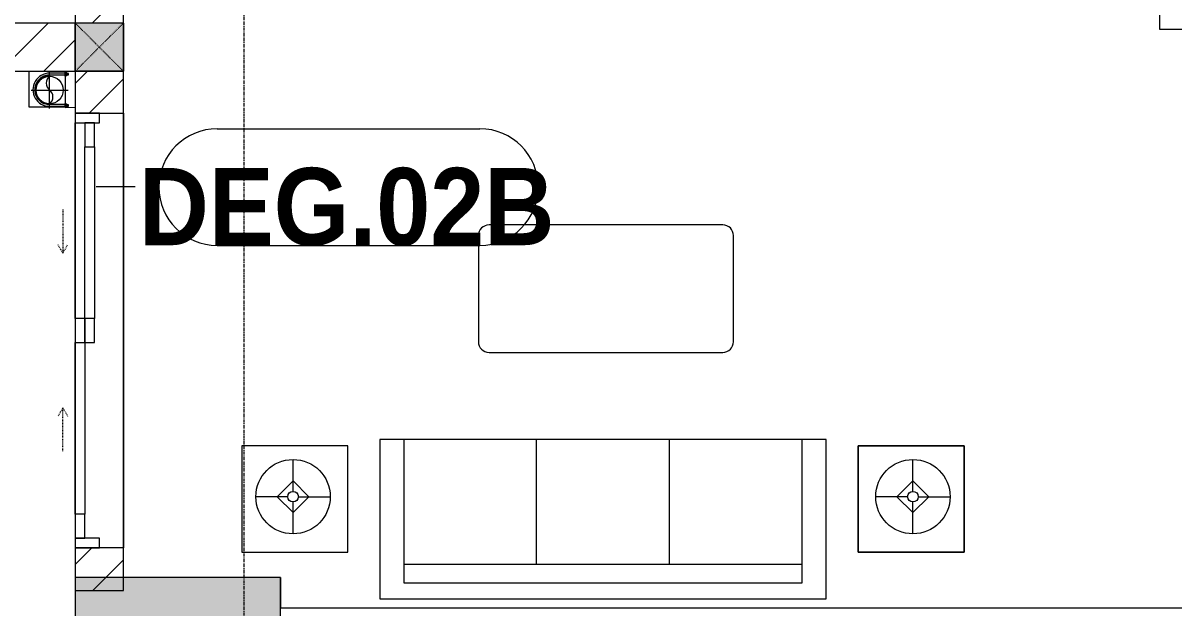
# Model space of a CAD drawing. Header units: millimetres. Extents: x 962 to 241049, y -15958 to 84407.
# Drawn here: x 170416 to 175181, y 61836 to 64259 of the extents above; entities that cross this region are included whole.
import ezdxf

# ---------------------------------------------------------------- set-up
doc = ezdxf.new("R2010")
doc.units = ezdxf.units.MM
for name, pattern in [('Dash', [6, 3, -3]), ('Grid Line', [22.225, 12.7, -3.175, 3.175, -3.175]), ('IMPORT-CENTER _3_', [10.16, 6.35, -1.27, 1.27, -1.27])]:
    doc.linetypes.add(name, pattern=pattern)
for name, color, linetype, lineweight in [('0-1', 7, 'Continuous', 5), ('A-DOOR', 31, 'Continuous', 9), ('A-DOOR-FRAM', 31, 'Continuous', 9), ('A-DOOR-HDLN', 31, 'Dash', 9), ('A-DOOR-IDEN', 31, 'Continuous', 9), ('A-FLOR-1', 250, 'Continuous', 9), ('A-FLOR-2', 9, 'Continuous', 9), ('A-WALL', 113, 'Continuous', 9), ('A-WALL-3', 113, 'Continuous', 18), ('A-WALL-PATT-2', 111, 'Continuous', 9), ('G-IMPT', 8, 'Continuous', 9), ('G-IMPT-2', 8, 'IMPORT-CENTER _3_', 9), ('I-FURN', 30, 'Continuous', 9), ('I-FURN-1', 254, 'Continuous', 9), ('M-EQPM', 50, 'Continuous', 9), ('S-COLS', 52, 'Continuous', 9), ('S-COLS-1', 52, 'Continuous', 5), ('S-COLS-2', 7, 'Continuous', 18), ('S-COLS-6', 52, 'Continuous', 18), ('S-COLS-7', 52, 'Dash', 9), ('S-COLS-HDLN', 52, 'Dash', 9), ('S-GRID-1', 1, 'Grid Line', 9)]:
    doc.layers.add(name, color=color, linetype=linetype, lineweight=lineweight)
doc.styles.add('Arial_B_5', font='arialbd_0.ttf', dxfattribs={"width": 0.9, "height": 320})
pattern_1 = [(45, (63179.03, 0), (-90.50967, 90.50967), [])]

# ---------------------------------------------------------------- blocks, each defined once
blk = doc.blocks.new('NCV_TKTC_KET CAU_rvt-1-TKCS_MB TẦNG 1')
at = {"layer": 'S-COLS-1'}
h = blk.add_hatch(color=256, dxfattribs=at)
h.paths.add_polyline_path([(108302.6, 61511.9), (108302.6, 61961.9), (107452.6, 61961.9), (107452.6, 61511.9), (107700.3, 61511.9)])
h.paths.add_polyline_path([(107477.5, 61556.9), (107477.5, 61566.9), (107527.5, 61566.9), (107527.5, 61556.9)])
at = {"layer": 'A-FLOR-1'}
for p, q in [((107452.5, 68435.3), (107452.5, 64258.6)), ((107452.5, 64058.6), (107452.5, 61711.9))]:
    blk.add_line(p, q, dxfattribs=at)
at = {"layer": 'S-COLS-2'}
for p, q in [((108302.6, 61961.9), (107452.6, 61961.9)), ((107452.6, 61961.9), (107452.6, 61511.9)), ((108302.6, 61511.9), (108302.6, 61961.9))]:
    blk.add_line(p, q, dxfattribs=at)
blk = doc.blocks.new('HE BEP A - HE BEP A-348232-TKCS_MB TẦNG 1')
at = {"layer": 'I-FURN'}
for p, q in [((765.9, 605.3), (3.5, 605.3)), ((3.5, 605.3), (3.5, 11)), ((765.9, 11), (765.9, 605.3)), ((765.9, 605.3), (4303.5, 605.3)), ((765.9, 11), (765.9, 605.3)), ((3703.5, 605.3), (3703.5, 11)), ((4303.5, 605.3), (4303.5, 11)), ((948.4, 131.7), (948.4, 487.8)), ((965.9, 505.3), (1810.5, 505.3)), ((1828, 487.8), (1828, 131.7)), ((2467.5, 494.2), (2467.5, 122.2)), ((3279.1, 524.2), (2497.5, 524.2)), ((3309.1, 494.2), (3309.1, 122.2)), ((1401.8, 451.1), (1028.4, 451.1)), ((1747.9, 434.2), (1562.5, 434.2)), ((1706.2, 324.4), (1627.3, 429.4)), ((1644.6, 463.3), (1632.2, 456.1)), ((1670.1, 454.1), (1721.6, 333.3)), ((975, 397.7), (975, 193.3)), ((975, 391.9), (1455.1, 391.9)), ((979.9, 419.9), (1450.3, 419.9)), ((1455.1, 193.3), (1455.1, 397.7)), ((2578, 421.2), (2573.6, 416.8)), ((2573.6, 416.8), (2602.8, 387.7)), ((2607.1, 392.1), (2578, 421.2)), ((2602.8, 387.7), (2607.1, 392.1)), ((2795.6, 424), (2766.5, 394.9)), ((2766.5, 394.9), (2770.8, 390.5)), ((2770.8, 390.5), (2800, 419.6)), ((2800, 419.6), (2795.6, 424)), ((2976.7, 419.6), (2981.1, 424)), ((3005.8, 390.5), (2976.7, 419.6)), ((2981.1, 424), (3010.2, 394.9)), ((3010.2, 394.9), (3005.8, 390.5)), ((3169.5, 392.1), (3198.6, 421.2)), ((3173.9, 387.7), (3169.5, 392.1)), ((3203, 416.8), (3173.9, 387.7)), ((3198.6, 421.2), (3203, 416.8)), ((975, 363.9), (1455.1, 363.9)), ((975, 335.9), (1455.1, 335.9)), ((1509.1, 380.9), (1509.1, 194.2)), ((1801.3, 194.2), (1801.3, 380.9)), ((975, 307.9), (1455.1, 307.9)), ((1721.6, 333.3), (1706.2, 324.4)), ((975, 279.9), (1455.1, 279.9)), ((975, 251.9), (1455.1, 251.9)), ((975, 223.9), (1455.1, 223.9)), ((975, 195.9), (1455.1, 195.9)), ((2570.9, 199.3), (2600, 228.4)), ((2575.3, 194.9), (2570.9, 199.3)), ((2604.4, 224), (2575.3, 194.9)), ((2600, 228.4), (2604.4, 224)), ((2763.7, 226.8), (2768.1, 231.2)), ((2792.8, 197.7), (2763.7, 226.8)), ((2768.1, 231.2), (2797.2, 202)), ((2797.2, 202), (2792.8, 197.7)), ((3008.5, 231.2), (2979.4, 202)), ((2979.4, 202), (2983.8, 197.7)), ((2983.8, 197.7), (3012.9, 226.8)), ((3012.9, 226.8), (3008.5, 231.2)), ((3176.6, 228.4), (3172.2, 224)), ((3172.2, 224), (3201.4, 194.9)), ((3205.8, 199.3), (3176.6, 228.4)), ((3201.4, 194.9), (3205.8, 199.3)), ((981.5, 167.9), (1448.7, 167.9)), ((1810.5, 114.2), (965.9, 114.2)), ((1028.4, 139.9), (1401.8, 139.9)), ((1562.5, 140.8), (1747.9, 140.8)), ((2555.1, 133.3), (2555.1, 129.3)), ((2587.6, 133.3), (2555.1, 133.3)), ((2555.1, 129.3), (2587.6, 129.3)), ((2587.6, 129.3), (2587.6, 133.3)), ((3189, 129.3), (3189, 133.3)), ((3189, 133.3), (3221.5, 133.3)), ((3221.5, 129.3), (3189, 129.3)), ((3221.5, 133.3), (3221.5, 129.3)), ((3279.1, 92.2), (2497.5, 92.2)), ((3.5, 11), (765.9, 11)), ((4303.5, 11), (765.9, 11))]:
    blk.add_line(p, q, dxfattribs=at)
for centre, radius in [((1589.4, 460.9), 17.8), ((1696.1, 460.9), 17.8), ((2685.4, 309.4), 142.6), ((2685.4, 309.4), 131.3), ((3091.2, 309.4), 142.6), ((3091.2, 309.4), 131.3), ((2685.4, 309.4), 87.2), ((3091.2, 309.4), 87.2), ((1656.3, 327.5), 22.2), ((2685.4, 309.4), 43.6), ((2685.4, 309.4), 30.9), ((3091.2, 309.4), 43.6), ((3091.2, 309.4), 30.9)]:
    blk.add_circle(centre, radius, dxfattribs=at)
for centre, radius, start, end in [((965.9, 487.8), 17.5, 90, 180), ((1810.5, 487.8), 17.5, 0, 90), ((2497.5, 494.2), 30, 90, 180), ((3279.1, 494.2), 30, 360, 90), ((1028.4, 397.7), 53.3, 90, 180), ((1401.8, 397.7), 53.3, 360, 90), ((1562.5, 380.9), 53.3, 90, 180), ((1641, 440.7), 17.8, 119.9521, 219.4618), ((1653.4, 447.9), 17.8, 20.5379, 119.9521), ((1747.9, 380.9), 53.3, 360, 90), ((1028.4, 193.3), 53.3, 180, 270), ((1401.8, 193.3), 53.3, 270, 360), ((1562.5, 194.2), 53.3, 180, 270), ((1747.9, 194.2), 53.3, 270, 360), ((2580.1, 134.1), 24.7, 145.204, 163.9419), ((2574.8, 137.9), 18.1, 120.7976, 145.204), ((2571.4, 143.6), 11.5, 90, 120.7976), ((2571.4, 143.6), 11.5, 59.2024, 90), ((2568, 137.9), 18.1, 34.796, 59.2024), ((2562.6, 134.1), 24.7, 16.0581, 34.796), ((3214, 134.1), 24.7, 145.204, 163.9419), ((3208.7, 137.9), 18.1, 120.7976, 145.204), ((3205.3, 143.6), 11.5, 90, 120.7976), ((3205.3, 143.6), 11.5, 59.2024, 90), ((3201.9, 137.9), 18.1, 34.796, 59.2024), ((3196.5, 134.1), 24.7, 16.0581, 34.796), ((965.9, 131.7), 17.5, 180, 270), ((1810.5, 131.7), 17.5, 270, 360), ((2497.5, 122.2), 30, 180, 270), ((2588.6, 131.7), 33.5, 163.9419, 180), ((2588.6, 131.7), 33.5, 180, 196.0581), ((2580.1, 129.2), 24.7, 196.0581, 214.796), ((2571.3, 131.3), 11.6, 9.9102, 170.0898), ((2571.3, 131.3), 11.6, 189.7177, 350.2823), ((2574.8, 125.5), 18.1, 214.796, 239.2024), ((2571.4, 119.8), 11.5, 239.2024, 270), ((2571.4, 119.8), 11.5, 270, 300.7976), ((2568, 125.5), 18.1, 300.7976, 325.204), ((2562.6, 129.2), 24.7, 325.204, 343.9419), ((2554.1, 131.7), 33.5, 0, 16.0581), ((2554.1, 131.7), 33.5, 343.9419, 0), ((3222.5, 131.7), 33.5, 163.9419, 180), ((3222.5, 131.7), 33.5, 180, 196.0581), ((3214, 129.2), 24.7, 196.0581, 214.796), ((3208.7, 125.5), 18.1, 214.796, 239.2024), ((3205.3, 131.3), 11.6, 9.9102, 170.0898), ((3205.3, 131.3), 11.6, 189.7177, 350.2823), ((3205.3, 119.8), 11.5, 239.2024, 270), ((3205.3, 119.8), 11.5, 270, 300.7976), ((3201.9, 125.5), 18.1, 300.7976, 325.204), ((3196.5, 129.2), 24.7, 325.204, 343.9419), ((3188, 131.7), 33.5, 0, 16.0581), ((3188, 131.7), 33.5, 343.9419, 0), ((3279.1, 122.2), 30, 270, 360)]:
    blk.add_arc(centre, radius, start, end, dxfattribs=at)
at = {"layer": 'I-FURN-1'}
for p, q in [((4303.5, 605.3), (3.5, 605.3)), ((3.5, 605.3), (3.5, 11)), ((4303.5, 11), (4303.5, 605.3)), ((3.5, 11), (4303.5, 11))]:
    blk.add_line(p, q, dxfattribs=at)
blk = doc.blocks.new('LOBBY_SOFA_1 - LOBBY_SOFA_1-842835-TKCS_MB TẦNG 1')
at = {"layer": 'I-FURN'}
for p, q in [((-2556, 0), (-2556, -660)), ((-708, 0), (-2556, 0)), ((-708, -660), (-708, 0)), ((-2457, -66), (-2457, -660)), ((-807, -66), (-2457, -66)), ((-807, -660), (-807, -66)), ((-807, -143), (-2457, -143)), ((-1907, -143), (-1907, -660)), ((-1357, -143), (-1357, -660)), ((-3128.2, -193.5), (-2688.2, -193.5)), ((-3128.2, -633.5), (-3128.2, -193.5)), ((-2688.2, -193.5), (-2688.2, -633.5)), ((-575.9, -193.5), (-575.9, -633.5)), ((-135.9, -193.5), (-575.9, -193.5)), ((-135.9, -633.5), (-135.9, -193.5)), ((-2915.4, -269), (-2915.4, -401)), ((-348.6, -269), (-348.6, -401)), ((-2915.4, -357), (-2981.4, -423)), ((-2849.4, -423), (-2915.4, -357)), ((-414.6, -423), (-348.6, -357)), ((-348.6, -357), (-282.6, -423)), ((-2937.4, -423), (-3069.4, -423)), ((-2981.4, -423), (-2915.4, -489)), ((-2915.4, -489), (-2849.4, -423)), ((-2893.4, -423), (-2761.4, -423)), ((-370.6, -423), (-502.6, -423)), ((-348.6, -489), (-414.6, -423)), ((-282.6, -423), (-348.6, -489)), ((-326.6, -423), (-194.6, -423)), ((-2915.4, -445), (-2915.4, -577)), ((-348.6, -445), (-348.6, -577)), ((-2688.2, -633.5), (-3128.2, -633.5)), ((-2556, -660), (-708, -660)), ((-575.9, -633.5), (-135.9, -633.5)), ((-1160.3, -1020.5), (-2128.3, -1020.5)), ((-2172.3, -1064.5), (-2172.3, -1504.5)), ((-1116.3, -1504.5), (-1116.3, -1064.5)), ((-2128.3, -1548.5), (-1160.3, -1548.5))]:
    blk.add_line(p, q, dxfattribs=at)
for centre, radius in [((-2915.4, -423), 154), ((-348.6, -423), 154), ((-2915.4, -423), 22), ((-348.6, -423), 22)]:
    blk.add_circle(centre, radius, dxfattribs=at)
for centre, start, end in [((-2128.3, -1064.5), 90, 180), ((-1160.3, -1064.5), 0, 90), ((-2128.3, -1504.5), 180, 270), ((-1160.3, -1504.5), 270, 0)]:
    blk.add_arc(centre, 44, start, end, dxfattribs=at)
at = {"layer": 'I-FURN-1'}
for p, q in [((-708, 0), (-2556, 0)), ((-2556, 0), (-2556, -660)), ((-708, -660), (-708, 0)), ((-2688.2, -193.5), (-3128.2, -193.5)), ((-3128.2, -193.5), (-3128.2, -633.5)), ((-2688.2, -633.5), (-2688.2, -193.5)), ((-135.9, -193.5), (-575.9, -193.5)), ((-575.9, -193.5), (-575.9, -633.5)), ((-135.9, -633.5), (-135.9, -193.5)), ((-3128.2, -633.5), (-2688.2, -633.5)), ((-2556, -660), (-708, -660)), ((-575.9, -633.5), (-135.9, -633.5)), ((-1160.3, -1020.5), (-2128.3, -1020.5)), ((-2172.3, -1064.5), (-2172.3, -1504.5)), ((-1116.3, -1504.5), (-1116.3, -1064.5)), ((-2128.3, -1548.5), (-1160.3, -1548.5))]:
    blk.add_line(p, q, dxfattribs=at)
for centre, start, end in [((-2128.3, -1064.5), 90, 180), ((-1160.3, -1064.5), 0, 90), ((-2128.3, -1504.5), 180, 270), ((-1160.3, -1504.5), 270, 0)]:
    blk.add_arc(centre, 44, start, end, dxfattribs=at)
blk = doc.blocks.new('NCV_TKTC_TANG 1_rvt-1-TKCS_MB TẦNG 1')
at = {"layer": 'A-FLOR-2'}
for p, q in [((107652.6, 64258.6), (107652.6, 64058.6)), ((107652.6, 63885.3), (107652.6, 62085.3)), ((107652.6, 62085.3), (107652.6, 63885.3)), ((107452.6, 63845.3), (107452.6, 63035.3)), ((108302.6, 61961.9), (108302.6, 61836.9)), ((108302.6, 61836.9), (115152.6, 61836.9))]:
    blk.add_line(p, q, dxfattribs=at)
at = {"layer": 'I-FURN-1'}
blk.add_blockref('HE BEP A - HE BEP A-348232-TKCS_MB TẦNG 1', (111939.1, 64221.6), dxfattribs=at)
at = {"layer": 'I-FURN-1', "rotation": 180}
blk.add_blockref('LOBBY_SOFA_1 - LOBBY_SOFA_1-842835-TKCS_MB TẦNG 1', (108006.1, 61874.1), dxfattribs=at)
blk = doc.blocks.new('DEG_02-DEG_03 - DEG_02B-1800x2400mm-CỬA ĐI 02 CÁNH TRƯỢT-2213204-TKCS_MB TẦNG 1')
at = {"layer": 'A-DOOR'}
for p, q in [((-760, 100), (-860, 100)), ((-860, 100), (-860, 60)), ((-760, 60), (-760, 100)), ((-760, 100), (-50, 100)), ((50, 100), (-50, 100)), ((-50, 100), (-50, 60)), ((50, 60), (50, 100)), ((-860, 60), (-760, 60)), ((-50, 60), (-760, 60)), ((50, 60), (-50, 60)), ((-50, 60), (-50, 20)), ((-50, 60), (50, 60)), ((50, 20), (50, 60)), ((50, 60), (760, 60)), ((860, 60), (760, 60)), ((760, 60), (760, 20)), ((860, 20), (860, 60)), ((-50, 20), (50, 20)), ((760, 20), (50, 20)), ((760, 20), (860, 20))]:
    blk.add_line(p, q, dxfattribs=at)
at = {"layer": 'A-DOOR-FRAM'}
for p, q in [((-860, 100), (-900, 100)), ((-900, 100), (-900, 0)), ((-860, 0), (-860, 100)), ((900, 100), (860, 100)), ((860, 100), (860, 0)), ((900, 0), (900, 100)), ((-900, 0), (-860, 0)), ((860, 0), (900, 0))]:
    blk.add_line(p, q, dxfattribs=at)
at = {"layer": 'A-DOOR-HDLN'}
for p, q in [((-500.4, 151.1), (-320.4, 151.1)), ((-320.4, 151.1), (-355, 171.1)), ((-320.4, 151.1), (-355, 131.1)), ((320.4, 151.1), (355, 171.1)), ((320.4, 151.1), (355, 131.1)), ((500.4, 151.1), (320.4, 151.1))]:
    blk.add_line(p, q, dxfattribs=at)
blk = doc.blocks.new('TKTC_XREF_251221_MB TANG 1 - TKTC_XREF_260130_MB TANG 1_dwg_CUM U_DN100-4202112-TKCS_MB TẦNG 1')
at = {"layer": 'G-IMPT'}
blk.add_hatch(color=256, dxfattribs=at).paths.add_polyline_path([(0, 61), (0, 57), (14.8, 55.1), (28.5, 49.4), (40.3, 40.3), (49.4, 28.5), (55.1, 14.8), (57, 0), (55.1, -14.8), (49.4, -28.5), (40.3, -40.3), (28.5, -49.4), (14.8, -55.1), (0, -57), (0, -61), (15.8, -58.9), (30.5, -52.8), (43.1, -43.1), (52.8, -30.5), (59.7, -9.6), (61, 0), (58.9, 15.8), (52.8, 30.5), (43.1, 43.1), (30.5, 52.8), (15.8, 58.9)])
for p, q in [((-79.1, 66.6), (-79.1, 63.4)), ((-76.6, 66.6), (-76.6, 63.4)), ((-74.6, 66.6), (-74.6, 63.4)), ((-72.7, 69.3), (-72.7, 60.7)), ((-66.9, 67.9), (-71.7, 67.9)), ((-66.9, 62.1), (-71.7, 62.1)), ((-65, 69), (0, 69)), ((-79.1, -63.4), (-79.1, -66.6)), ((-76.6, -63.4), (-76.6, -66.6)), ((-74.6, -63.4), (-74.6, -66.6)), ((-72.7, -60.7), (-72.7, -69.3)), ((-66.9, -62.1), (-71.7, -62.1)), ((-66.9, -67.9), (-71.7, -67.9)), ((-65, -69), (0, -69))]:
    blk.add_line(p, q, dxfattribs=at)
at = {"layer": 'G-IMPT', "flags": 128}
for points in [[(-72.7, 67.6), (-78.1, 67.6), (-78.1, 62.4), (-72.7, 62.4)], [(-71.7, 59.2), (-66.9, 59.2), (-66.9, 70.8), (-71.7, 70.8)], [(-66.9, 70.8), (-66.9, 72.7), (-65, 72.7), (-65, 57.3), (-66.9, 57.3), (-66.9, 59.2)], [(-65, 61), (0, 61), (0, 57)], [(-72.7, -62.4), (-78.1, -62.4), (-78.1, -67.6), (-72.7, -67.6)], [(-71.7, -70.8), (-66.9, -70.8), (-66.9, -59.2), (-71.7, -59.2)], [(-66.9, -59.2), (-66.9, -57.3), (-65, -57.3), (-65, -72.7), (-66.9, -72.7), (-66.9, -70.8)], [(-65, -61), (0, -61), (0, -57)]]:
    blk.add_lwpolyline(points, dxfattribs=at)
at = {"layer": 'G-IMPT'}
for centre, radius, start, end in [((-78.1, 66.6), 0.96, 90, 180), ((-78.1, 63.4), 0.96, 180, 270), ((-71.1, 69.3), 1.56, 112.6199, 247.3801), ((-67.9, 65), 4.8, 143.1301, 216.8699), ((-71.1, 60.7), 1.56, 112.6199, 247.3801), ((0, 0), 69, 270, 90), ((0, 0), 61, 270, 90), ((0, 0), 57, 270, 90), ((-78.1, -63.4), 0.96, 90, 180), ((-78.1, -66.6), 0.96, 180, 270), ((-71.1, -60.7), 1.56, 112.6199, 247.3801), ((-67.9, -65), 4.8, 143.1301, 216.8699), ((-71.1, -69.3), 1.56, 112.6199, 247.3801)]:
    blk.add_arc(centre, radius, start, end, dxfattribs=at)
blk = doc.blocks.new('TKTC_XREF_251221_MB TANG 1 - TKTC_XREF_260130_MB TANG 1_dwg_$cc-4202125-TKCS_MB TẦNG 1')
at = {"layer": 'G-IMPT'}
blk.add_circle((0, 0), 0.5, dxfattribs=at)
for centre, radius, start, end in [((0, 0), 0.5, 90, 270), ((0.188, 0.25), 0.313, 126.8699, 233.1301), ((-0.188, -0.25), 0.313, 306.8699, 53.1301)]:
    blk.add_arc(centre, radius, start, end, dxfattribs=at)
at = {"layer": 'G-IMPT-2'}
for p, q in [((0, -0.673), (0, 0.673)), ((-0.673, 0), (0.673, 0))]:
    blk.add_line(p, q, dxfattribs=at)
blk = doc.blocks.new('TKTC_XREF_251221_MB TANG 1 - TKTC_XREF_260130_MB TANG 1_dwg-4202109-TKCS_MB TẦNG 1')
at = {"layer": 'G-IMPT'}
blk.add_line((-95740.4, -337288.1), (-95740.4, -337437), dxfattribs=at)
at = {"layer": 'G-IMPT', "flags": 128}
for points in [[(-95740.4, -337437), (-95890.1, -337437), (-95890.1, -337288.1)], [(-95740.3, -337288.1), (-95740.3, -337437.3), (-95699.1, -337437)]]:
    blk.add_lwpolyline(points, dxfattribs=at)
for name, p, xscale, yscale, zscale, rotation in [('TKTC_XREF_251221_MB TANG 1 - TKTC_XREF_260130_MB TANG 1_dwg_$cc-4202125-TKCS_MB TẦNG 1', (-95805.3, -337365.5), 113.7150000000073, 113.7150000000073, 113.7150000000073, 359.9990086636432), ('TKTC_XREF_251221_MB TANG 1 - TKTC_XREF_260130_MB TANG 1_dwg_CUM U_DN100-4202112-TKCS_MB TẦNG 1', (-95805.3, -337364.6), 0.9975000000000008, 0.9975000000000008, 0.9975000000000008, 180.000991338195)]:
    blk.add_blockref(name, p, dxfattribs=dict(xscale=xscale, yscale=yscale, zscale=zscale, rotation=rotation))
blk = doc.blocks.new('TKTC_XREF_251221_MB TANG 1 - TKTC_XREF_251221_MB TANG 1-2038492-TKCS_MB TẦNG 1')
blk.add_blockref('TKTC_XREF_251221_MB TANG 1 - TKTC_XREF_260130_MB TANG 1_dwg-4202109-TKCS_MB TẦNG 1', (169499.1, 384109.7))
blk = doc.blocks.new('G1_SOF - BO TRU - 200x200-3051103-TKCS_MB TẦNG 1')
at = {"layer": 'S-COLS-HDLN'}
for p, q in [((-100, -100), (100, 100)), ((100, -100), (-100, 100))]:
    blk.add_line(p, q, dxfattribs=at)
blk = doc.blocks.new('STN_Door Tag - STN_Door Tag-1788670-TKCS_MB TẦNG 1')
at = {"layer": 'A-DOOR-IDEN'}
for p, q in [((-3.37, 1.495), (3.431, 1.495)), ((-3.37, -1.524), (3.431, -1.524))]:
    blk.add_line(p, q, dxfattribs=at)
for centre, start, end in [((-3.37, -0.015), 90, 270), ((3.431, -0.015), 270, 90)]:
    blk.add_arc(centre, 1.509, start, end, dxfattribs=at)

msp = doc.modelspace()

# ---------------------------------------------------------------- hatches: boundary and pattern name
at = {"layer": 'A-WALL-PATT-2'}
h = msp.add_hatch(dxfattribs=at)
h.set_pattern_fill('FP_1', color=256, style=0, pattern_type=2)
h.set_pattern_definition(pattern_1)
h.paths.add_polyline_path([(170831.6, 64258.6), (170831.6, 66035.3), (170631.6, 66035.3), (170631.6, 64258.6)])
h.paths.add_polyline_path([(170831.6, 67435.3), (170831.6, 68435.3), (170631.6, 68435.3), (170631.6, 67435.3)])
h = msp.add_hatch(dxfattribs=at)
h.set_pattern_fill('FP_1', color=256, style=0, pattern_type=2)
h.set_pattern_definition(pattern_1)
h.paths.add_polyline_path([(169631.6, 64058.6), (170631.6, 64058.6), (170631.6, 64258.6), (169631.6, 64258.6)])
h = msp.add_hatch(dxfattribs=at)
h.set_pattern_fill('FP_1', color=256, style=0, pattern_type=2)
h.set_pattern_definition(pattern_1)
h.paths.add_polyline_path([(170631.6, 61908.3), (170831.6, 61908.3), (170831.6, 62085.3), (170631.6, 62085.3)])
h.paths.add_polyline_path([(170831.6, 63885.3), (170831.6, 64058.6), (170631.6, 64058.6), (170631.6, 63885.3)])
at = {"layer": 'S-COLS-1'}
msp.add_hatch(color=256, dxfattribs=at).paths.add_polyline_path([(170831.5, 64058.6), (170831.5, 64258.6), (170631.5, 64258.6), (170631.5, 64058.6)])

# ---------------------------------------------------------------- linework, layer by layer
at = {"layer": 'A-DOOR-IDEN'}
msp.add_line((170718.7, 63580.9), (170879.3, 63580.9), dxfattribs=at)
at = {"layer": 'A-WALL'}
for p, q in [((170631.6, 64058.6), (170631.6, 64258.6)), ((170831.6, 64058.6), (170631.6, 64058.6)), ((170831.6, 63885.3), (170831.6, 62085.3)), ((170631.6, 63035.3), (170631.6, 63845.3))]:
    msp.add_line(p, q, dxfattribs=at)
at = {"layer": 'A-WALL-3'}
for p, q in [((170631.6, 66035.3), (170631.6, 64258.6)), ((170831.6, 64258.6), (170831.6, 66035.3)), ((170831.6, 64258.6), (169631.6, 64258.6)), ((169631.6, 64058.6), (170631.6, 64058.6)), ((170631.6, 64058.6), (170631.6, 63885.3)), ((170831.6, 63885.3), (170831.6, 64058.6)), ((170631.6, 63885.3), (170831.6, 63885.3)), ((170831.6, 62085.3), (170631.6, 62085.3)), ((170631.6, 62085.3), (170631.6, 61908.3)), ((170831.6, 61908.3), (170831.6, 62085.3)), ((170631.6, 61908.3), (170831.6, 61908.3))]:
    msp.add_line(p, q, dxfattribs=at)
at = {"layer": 'S-COLS'}
for p, q in [((170631.5, 64258.6), (170631.5, 64058.6)), ((170631.5, 64058.6), (170831.5, 64058.6))]:
    msp.add_line(p, q, dxfattribs=at)
at = {"layer": 'S-COLS-6'}
for p, q in [((170831.5, 64258.6), (170631.5, 64258.6)), ((170831.5, 64058.6), (170831.5, 64258.6))]:
    msp.add_line(p, q, dxfattribs=at)
at = {"layer": 'S-GRID-1'}
msp.add_line((171331.6, 15532), (171331.6, 78459.2), dxfattribs=at)

# ---------------------------------------------------------------- block references
at = {"layer": '0-1'}
for name in ['NCV_TKTC_KET CAU_rvt-1-TKCS_MB TẦNG 1', 'NCV_TKTC_TANG 1_rvt-1-TKCS_MB TẦNG 1']:
    msp.add_blockref(name, (63179, 0), dxfattribs=at)
at = {"layer": 'A-DOOR', "rotation": 90}
msp.add_blockref('DEG_02-DEG_03 - DEG_02B-1800x2400mm-CỬA ĐI 02 CÁNH TRƯỢT-2213204-TKCS_MB TẦNG 1', (170731.6, 62985.3), dxfattribs=at)
at = {"layer": 'A-DOOR-IDEN', "xscale": 159.9999999999999, "yscale": 159.9999999999999, "zscale": 159.9999999999999}
msp.add_blockref('STN_Door Tag - STN_Door Tag-1788670-TKCS_MB TẦNG 1', (171758.8, 63581.6), dxfattribs=at)
at = {"layer": 'M-EQPM'}
msp.add_blockref('TKTC_XREF_251221_MB TANG 1 - TKTC_XREF_251221_MB TANG 1-2038492-TKCS_MB TẦNG 1', (96831.6, 17236.9), dxfattribs=at)
at = {"layer": 'S-COLS-7', "rotation": 180}
msp.add_blockref('G1_SOF - BO TRU - 200x200-3051103-TKCS_MB TẦNG 1', (170731.5, 64158.6), dxfattribs=at)

# ---------------------------------------------------------------- texts
at = {"layer": 'A-DOOR-IDEN', "insert": (171755.5, 63496.2), "char_height": 320, "width": 1762.56, "attachment_point": 5, "line_spacing_factor": 0.936439, "style": 'Arial_B_5'}
msp.add_mtext('\\pt7.2,14.4,21.6,28.8,36,43.2,50.4,57.6,64.8,72,79.2,86.4,93.6,100.8,108,115.2,122.4,129.6,136.8,144,151.2,158.4,165.6,172.8,180,187.2,194.4,201.6,208.8,216,223.2,230.4;DEG.02B', dxfattribs=at)

doc.saveas('drawing.dxf')
